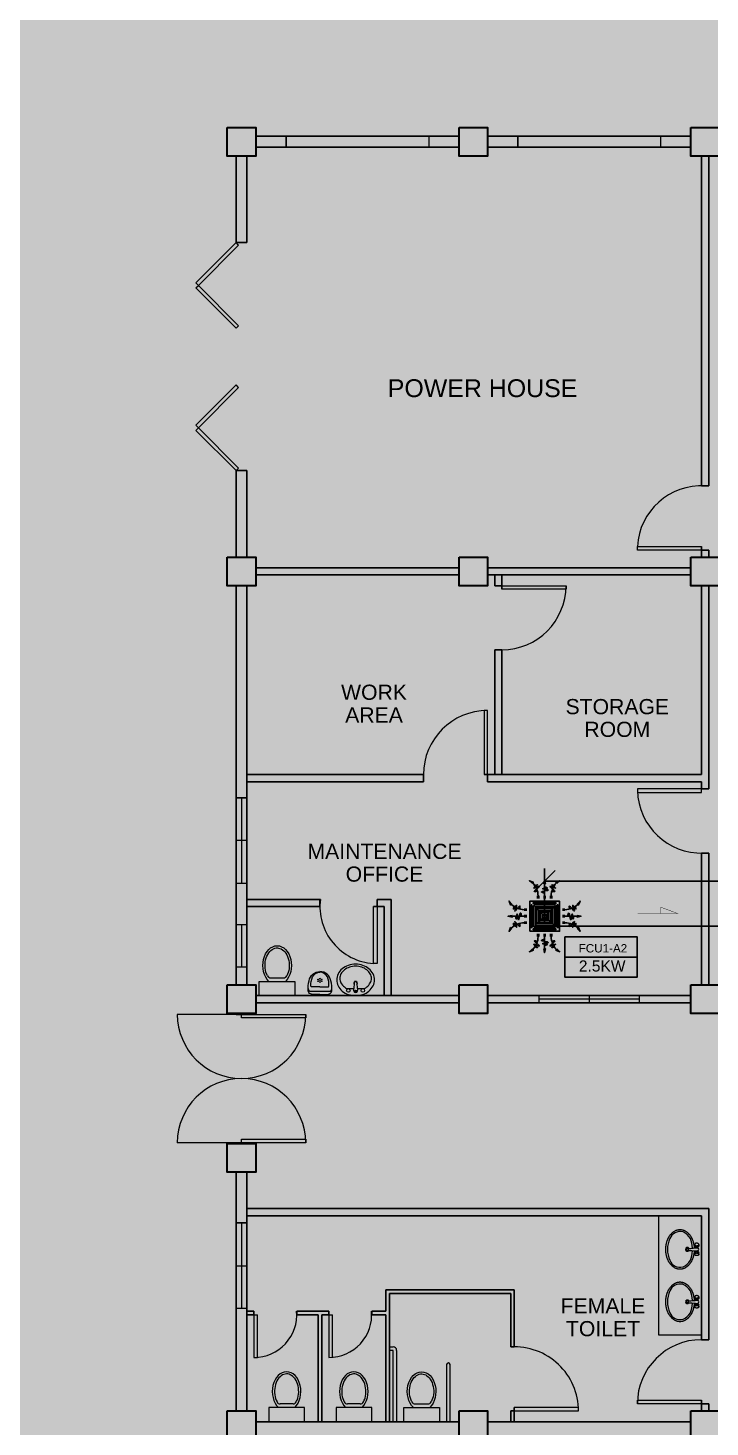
# Model space of a CAD drawing. Header units: millimetres. Extents: x -60 to 576, y -39 to 287.
# Drawn here: x 128.92 to 138.48, y 126.54 to 146.16 of the extents above; entities that cross this region are included whole.
import ezdxf

# ---------------------------------------------------------------- set-up
doc = ezdxf.new("R2010")
doc.units = ezdxf.units.MM
doc.header["$MEASUREMENT"] = 0
doc.linetypes.add('HIDDEN2', pattern=[0.1875, 0.125, -0.0625])
for name, color, linetype in [('AIR', 7, 'Continuous'), ('AIR-00', 7, 'Continuous'), ('AIR-01', 7, 'Continuous'), ('AIR-02', 7, 'Continuous'), ('AIR-04', 7, 'Continuous'), ('DRAIN PIPE', 7, 'Continuous'), ('fcu drain', 7, 'Continuous'), ('label', 7, 'Continuous'), ('Legends', 7, 'Continuous'), ('M-AC-TEXT', 7, 'Continuous')]:
    doc.layers.add(name, color=color, linetype=linetype)
doc.styles.add('ar-dim-axis', font='romans.shx', dxfattribs={"width": 0.8})
doc.styles.add('OIP FONT', font='GOTHIC.TTF', dxfattribs={"height": 150})
doc.styles.get("Standard").update_dxf_attribs({"font": 'arial.ttf'})
doc.styles.add('SWISSLT175', font='swissl.ttf', dxfattribs={"height": 0.175})
doc.dimstyles.new('ar-dim-axis', dxfattribs={"dimtxt": 350, "dimasz": 250, "dimexe": 75, "dimexo": 75, "dimgap": 200, "dimtad": 1, "dimdec": 0, "dimzin": 12, "dimdsep": 46, "dimtxsty": 'ar-dim-axis', "dimblk": 'ARCHTICK', "dimcen": 120, "dimclrd": 11, "dimclre": 8, "dimclrt": 4, "dimadec": 0, "dimazin": 3, "dimtm": 1, "dimtfac": 1, "dimtdec": 0, "dimtix": 1, "dimtmove": 2, "dimatfit": 3, "dimldrblk": 'ARCHTICK', "dimfxl": 1, "dimtolj": 1, "dimtzin": 0, "dimarcsym": 1})
doc.dimstyles.new('Copy of dimension', dxfattribs={"dimtxt": 0.3, "dimasz": 0.3, "dimexe": 0.18, "dimexo": 0.0625, "dimgap": 0.09, "dimtad": 0, "dimzin": 0, "dimdsep": 46, "dimtxsty": 'Standard', "dimblk": 'OBLIQUE', "dimcen": 0.09, "dimclrd": 256, "dimclre": 256, "dimclrt": 256, "dimadec": 0, "dimazin": 0, "dimtfac": 1, "dimtofl": 0, "dimtmove": 0, "dimatfit": 3, "dimldrblk": 'OBLIQUE', "dimfxl": 1, "dimtolj": 1, "dimtzin": 0, "dimarcsym": 0})

# ---------------------------------------------------------------- blocks, each defined once
blk = doc.blocks.new('FCU-13000P (CASSETTE SPLIT)')
at = {"layer": 'AIR-00', "ltscale": 3}
for p, q in [((0, 0.523), (0, 1)), ((-0.193, 0.558), (-0.193, 0.487)), ((-0.162, 0.558), (-0.162, 0.487)), ((-0.016, 0.558), (-0.016, 0.487)), ((0.016, 0.558), (0.016, 0.487)), ((0.162, 0.558), (0.162, 0.487)), ((0.193, 0.558), (0.193, 0.487)), ((-0.523, 0), (-1, 0)), ((-0.558, 0.193), (-0.487, 0.193)), ((-0.558, 0.162), (-0.487, 0.162)), ((-0.558, 0.016), (-0.487, 0.016)), ((0.558, 0.193), (0.487, 0.193)), ((0.558, 0.162), (0.487, 0.162)), ((0.558, 0.016), (0.487, 0.016)), ((0.523, 0), (1, 0)), ((-0.558, -0.016), (-0.487, -0.016)), ((-0.558, -0.162), (-0.487, -0.162)), ((-0.558, -0.193), (-0.487, -0.193)), ((0.558, -0.016), (0.487, -0.016)), ((0.558, -0.162), (0.487, -0.162)), ((0.558, -0.193), (0.487, -0.193)), ((-0.193, -0.558), (-0.193, -0.487)), ((-0.162, -0.558), (-0.162, -0.487)), ((-0.016, -0.558), (-0.016, -0.487)), ((0, -0.523), (0, -1)), ((0.016, -0.558), (0.016, -0.487)), ((0.162, -0.558), (0.162, -0.487)), ((0.193, -0.558), (0.193, -0.487))]:
    blk.add_line(p, q, dxfattribs=at)
at = {"layer": 'AIR-00'}
for p, q in [((0.295, -0.295), (-0.295, 0.295)), ((0.295, 0.295), (-0.295, -0.295))]:
    blk.add_line(p, q, dxfattribs=at)
at = {"layer": 'AIR-00', "ltscale": 3}
for points in [[(-0.335, 0.895), (-0.311, 0.932), (-0.416, 0.973)], [(-0.022, 0.89), (0.022, 0.89), (0, 1)], [(0.335, 0.895), (0.311, 0.932), (0.416, 0.973)], [(-0.895, 0.335), (-0.932, 0.311), (-0.973, 0.416)], [(0.895, 0.335), (0.932, 0.311), (0.973, 0.416)], [(-0.89, 0.022), (-0.89, -0.022), (-1, 0)], [(0.89, 0.022), (0.89, -0.022), (1, 0)], [(-0.895, -0.335), (-0.932, -0.311), (-0.973, -0.416)], [(0.895, -0.335), (0.932, -0.311), (0.973, -0.416)], [(-0.335, -0.895), (-0.311, -0.932), (-0.416, -0.973)], [(-0.022, -0.89), (0.022, -0.89), (0, -1)], [(0.335, -0.895), (0.311, -0.932), (0.416, -0.973)]]:
    blk.add_lwpolyline(points, close=True, dxfattribs=at)
at = {"layer": 'AIR-00'}
for points in [[(-0.323, 0.914, -0.171809), (-0.178, 0.558), (-0.178, 0.522)], [(0.323, 0.914, 0.171809), (0.178, 0.558), (0.178, 0.522)], [(-0.914, 0.323, 0.171809), (-0.558, 0.178), (-0.522, 0.178)], [(0.914, 0.323, -0.171809), (0.558, 0.178), (0.522, 0.178)], [(-0.914, -0.323, -0.171809), (-0.558, -0.178), (-0.522, -0.178)], [(0.914, -0.323, 0.171809), (0.558, -0.178), (0.522, -0.178)], [(-0.323, -0.914, 0.171809), (-0.178, -0.558), (-0.178, -0.522)], [(0.323, -0.914, -0.171809), (0.178, -0.558), (0.178, -0.522)]]:
    blk.add_lwpolyline(points, format="xyb", dxfattribs=at)
for points in [[(-0.26, -0.26), (0.26, -0.26), (0.26, 0.26), (-0.26, 0.26)], [(-0.21, -0.21), (0.21, -0.21), (0.21, 0.21), (-0.21, 0.21)], [(-0.16, -0.16), (0.16, -0.16), (0.16, 0.16), (-0.16, 0.16)], [(-0.11, -0.11), (0.11, -0.11), (0.11, 0.11), (-0.11, 0.11)], [(-0.06, -0.06), (0.06, -0.06), (0.06, 0.06), (-0.06, 0.06)]]:
    blk.add_lwpolyline(points, close=True, dxfattribs=at)
at = {"layer": 'AIR-00', "ltscale": 3}
for points in [[(-0.268, 0.84), (-0.231, 0.852), (-0.134, 0.882), (-0.422, 0.704), (0.005, 0.903), (-0.358, 0.645), (-0.239, 0.678), (-0.199, 0.69)], [(0.268, 0.84), (0.231, 0.852), (0.134, 0.882), (0.422, 0.704), (-0.005, 0.903), (0.358, 0.645), (0.239, 0.678), (0.199, 0.69)], [(-0.84, 0.268), (-0.852, 0.231), (-0.882, 0.134), (-0.704, 0.422), (-0.903, -0.005), (-0.645, 0.358), (-0.678, 0.239), (-0.69, 0.199)], [(0.84, 0.268), (0.852, 0.231), (0.882, 0.134), (0.704, 0.422), (0.903, -0.005), (0.645, 0.358), (0.678, 0.239), (0.69, 0.199)], [(-0.84, -0.268), (-0.852, -0.231), (-0.882, -0.134), (-0.704, -0.422), (-0.903, 0.005), (-0.645, -0.358), (-0.678, -0.239), (-0.69, -0.199)], [(0.84, -0.268), (0.852, -0.231), (0.882, -0.134), (0.704, -0.422), (0.903, 0.005), (0.645, -0.358), (0.678, -0.239), (0.69, -0.199)], [(-0.268, -0.84), (-0.231, -0.852), (-0.134, -0.882), (-0.422, -0.704), (0.005, -0.903), (-0.358, -0.645), (-0.239, -0.678), (-0.199, -0.69)], [(0.268, -0.84), (0.231, -0.852), (0.134, -0.882), (0.422, -0.704), (-0.005, -0.903), (0.358, -0.645), (0.239, -0.678), (0.199, -0.69)]]:
    blk.add_open_spline(points, degree=3, knots=[0.0032834, 0.0032834, 0.0032834, 0.0032834, 0.0712567, 0.1924075, 0.3347111, 0.5062145, 0.5813292, 0.5813292, 0.5813292, 0.5813292], dxfattribs=at)
for points in [[(0, 0.8), (0.077, 0.776), (-0.058, 0.755), (0.098, 0.718), (-0.087, 0.663), (0, 0.631)], [(-0.8, 0), (-0.776, -0.077), (-0.755, 0.058), (-0.718, -0.098), (-0.663, 0.087), (-0.631, 0)], [(0.8, 0), (0.776, -0.077), (0.755, 0.058), (0.718, -0.098), (0.663, 0.087), (0.631, 0)], [(0, -0.8), (0.077, -0.776), (-0.058, -0.755), (0.098, -0.718), (-0.087, -0.663), (0, -0.631)]]:
    blk.add_spline(points, degree=3, dxfattribs=at)
for points in [[(-0.416, 0.973), (-0.335, 0.895), (-0.311, 0.932)], [(0, 1), (-0.022, 0.89), (0.022, 0.89)], [(0.416, 0.973), (0.335, 0.895), (0.311, 0.932)], [(-0.973, 0.416), (-0.895, 0.335), (-0.932, 0.311)], [(0.973, 0.416), (0.895, 0.335), (0.932, 0.311)], [(-1, 0), (-0.89, 0.022), (-0.89, -0.022)], [(1, 0), (0.89, 0.022), (0.89, -0.022)], [(-0.973, -0.416), (-0.895, -0.335), (-0.932, -0.311)], [(0.973, -0.416), (0.895, -0.335), (0.932, -0.311)], [(-0.416, -0.973), (-0.335, -0.895), (-0.311, -0.932)], [(0, -1), (-0.022, -0.89), (0.022, -0.89)], [(0.416, -0.973), (0.335, -0.895), (0.311, -0.932)]]:
    blk.add_solid(points, dxfattribs=at)
at = {"layer": 'AIR-01'}
for points in [[(-0.373, 0.31), (-0.348, 0.31), (-0.348, -0.31), (-0.373, -0.31)], [(-0.31, 0.372), (0.31, 0.372), (0.31, 0.348), (-0.31, 0.348)], [(0.372, 0.31), (0.348, 0.31), (0.348, -0.31), (0.372, -0.31)], [(-0.31, -0.373), (0.31, -0.373), (0.31, -0.348), (-0.31, -0.348)]]:
    blk.add_lwpolyline(points, close=True, dxfattribs=at)
at = {"layer": 'AIR-02'}
blk.add_lwpolyline([(-0.26, -0.31), (0.26, -0.31, 0.414214), (0.31, -0.26), (0.31, 0.26, 0.414214), (0.26, 0.31), (-0.26, 0.31, 0.414214), (-0.31, 0.26), (-0.31, -0.26, 0.414214)], format="xyb", close=True, dxfattribs=at)
at = {"layer": 'AIR-04'}
blk.add_lwpolyline([(-0.41, -0.41), (0.41, -0.41), (0.41, 0.41), (-0.41, 0.41)], close=True, dxfattribs=at)
blk = doc.blocks.new('_ARCHTICK')
at = {"color": 0, "linetype": 'ByBlock', "const_width": 0.15}
blk.add_lwpolyline([(-0.5, -0.5), (0.5, 0.5)], dxfattribs=at)
blk = doc.blocks.new('_Oblique')
at = {"color": 0, "linetype": 'ByBlock', "lineweight": -2}
blk.add_line((-0.5, -0.5), (0.5, 0.5), dxfattribs=at)
blk = doc.blocks.new('*D9')
at = {"lineweight": -2, "transparency": 16777216}
for p, q in [((136.159, 133.625), (136.159, 134.373)), ((148.898, 133.625), (148.898, 134.373)), ((136.159, 134.193), (141.945, 134.193)), ((148.898, 134.193), (143.111, 134.193))]:
    blk.add_line(p, q, dxfattribs=at)
at = {"layer": 'Defpoints', "color": 0, "transparency": 16777216}
for p in [(148.898, 134.193), (136.159, 133.562), (148.898, 133.562)]:
    blk.add_point(p, dxfattribs=at)
at = {"lineweight": -2, "transparency": 16777216, "xscale": 0.3, "yscale": 0.3, "zscale": 0.3, "rotation": 180}
blk.add_blockref('_Oblique', (136.159, 134.193), dxfattribs=at)
at = {"lineweight": -2, "transparency": 16777216, "xscale": 0.3, "yscale": 0.3, "zscale": 0.3}
blk.add_blockref('_Oblique', (148.898, 134.193), dxfattribs=at)
at = {"transparency": 16777216, "insert": (142.528, 134.193), "char_height": 0.3, "attachment_point": 5}
blk.add_mtext('\\A1;12.75', dxfattribs=at)

msp = doc.modelspace()

# ---------------------------------------------------------------- linework, layer by layer
at = {"color": 8, "lineweight": 25}
for p, q in [((134.959, 144.64), (132.109, 144.64)), ((138.209, 144.64), (135.359, 144.64)), ((134.959, 144.49), (132.109, 144.49)), ((138.209, 144.49), (135.359, 144.49)), ((131.834, 144.363), (131.834, 143.151)), ((131.834, 144.363), (131.834, 143.151)), ((131.984, 144.363), (131.984, 143.151)), ((138.359, 139.738), (138.359, 144.363)), ((138.459, 139.738), (138.459, 144.363)), ((131.834, 143.151), (131.984, 143.151)), ((131.834, 139.951), (131.834, 138.738)), ((131.834, 139.951), (131.834, 138.738)), ((131.834, 139.951), (131.984, 139.951)), ((131.984, 139.951), (131.984, 138.738)), ((138.359, 138.738), (138.359, 138.888)), ((138.459, 138.838), (138.359, 138.838)), ((138.459, 138.738), (138.459, 138.838)), ((134.959, 138.588), (132.109, 138.588)), ((138.209, 138.588), (135.359, 138.588)), ((131.834, 138.338), (131.834, 132.738)), ((131.984, 138.338), (131.984, 132.738)), ((134.959, 138.488), (132.109, 138.488)), ((138.209, 138.488), (135.359, 138.488)), ((135.459, 138.488), (135.559, 138.488)), ((135.459, 138.338), (135.459, 138.488)), ((135.459, 138.488), (135.459, 138.338)), ((135.459, 138.338), (135.559, 138.338)), ((135.559, 138.488), (135.559, 138.288)), ((138.359, 135.688), (138.359, 138.338)), ((138.459, 135.488), (138.459, 138.338)), ((135.459, 135.688), (135.459, 137.438)), ((135.459, 137.438), (135.559, 137.438)), ((135.559, 137.438), (135.559, 135.688)), ((134.459, 135.688), (131.984, 135.688)), ((134.459, 135.588), (131.984, 135.588)), ((134.459, 135.688), (134.459, 135.588)), ((138.359, 135.688), (135.309, 135.688)), ((135.359, 135.688), (135.459, 135.688)), ((135.359, 135.588), (135.359, 135.688)), ((138.359, 135.588), (135.359, 135.588)), ((138.359, 135.488), (138.359, 135.588)), ((138.359, 135.488), (138.459, 135.488)), ((138.359, 132.738), (138.359, 134.588)), ((138.459, 134.588), (138.359, 134.588)), ((138.459, 132.738), (138.459, 134.588)), ((133.015, 133.938), (131.984, 133.938)), ((133.009, 133.838), (131.984, 133.838)), ((133.009, 133.938), (133.009, 133.838)), ((133.909, 133.838), (133.759, 133.838)), ((134.008, 133.938), (133.809, 133.938)), ((133.809, 133.838), (133.809, 133.938)), ((133.909, 133.838), (133.809, 133.838)), ((133.909, 132.588), (133.909, 133.838)), ((134.009, 132.588), (134.008, 133.938)), ((132.109, 132.588), (134.959, 132.588)), ((132.109, 132.488), (134.959, 132.488)), ((135.359, 132.588), (138.209, 132.588)), ((135.359, 132.488), (138.209, 132.488)), ((131.834, 132.338), (131.834, 132.326)), ((131.834, 132.326), (131.984, 132.326)), ((131.984, 132.338), (131.984, 132.326)), ((131.984, 130.526), (131.834, 130.526)), ((131.834, 130.513), (131.834, 130.526)), ((131.984, 130.513), (131.984, 130.526)), ((131.834, 130.113), (131.834, 126.763)), ((131.984, 130.113), (131.834, 130.113)), ((131.984, 130.113), (131.984, 126.763)), ((138.459, 129.601), (131.984, 129.601)), ((138.459, 127.763), (138.459, 129.601)), ((138.359, 129.501), (131.984, 129.501)), ((138.359, 127.763), (138.359, 129.501)), ((133.934, 128.163), (133.934, 128.463)), ((133.934, 128.463), (133.984, 128.463)), ((135.734, 128.463), (133.984, 128.463)), ((135.684, 128.413), (133.984, 128.413)), ((133.984, 128.413), (133.984, 128.113)), ((135.684, 127.662), (135.684, 128.413)), ((135.734, 127.663), (135.734, 128.463)), ((132.084, 128.163), (131.984, 128.163)), ((131.984, 128.163), (132.084, 128.163)), ((132.084, 128.163), (132.084, 128.113)), ((132.984, 128.163), (132.684, 128.163)), ((132.684, 128.113), (132.684, 128.163)), ((133.134, 128.163), (132.984, 128.163)), ((133.134, 128.113), (133.134, 128.163)), ((133.934, 128.163), (133.734, 128.163)), ((133.734, 128.163), (133.734, 128.113)), ((132.084, 128.113), (131.984, 128.113)), ((132.984, 128.113), (132.682, 128.113)), ((132.984, 126.613), (132.984, 128.113)), ((133.034, 126.613), (133.034, 128.113)), ((133.134, 128.113), (133.034, 128.113)), ((133.034, 128.113), (133.134, 128.113)), ((133.934, 128.113), (133.734, 128.113)), ((133.934, 126.613), (133.934, 128.113)), ((133.984, 126.613), (133.984, 128.113)), ((138.359, 127.763), (138.459, 127.763)), ((135.734, 127.663), (135.684, 127.663)), ((135.684, 126.613), (135.684, 126.763)), ((135.684, 126.763), (135.734, 126.763)), ((135.734, 126.613), (135.734, 126.813)), ((138.359, 126.763), (138.359, 126.913)), ((138.459, 126.863), (138.359, 126.863)), ((138.459, 126.763), (138.459, 126.863)), ((132.109, 126.613), (134.959, 126.613)), ((133.034, 126.613), (133.934, 126.613)), ((133.034, 126.613), (133.934, 126.613)), ((135.359, 126.613), (138.209, 126.613))]:
    msp.add_line(p, q, dxfattribs=at)
at = {"color": 8, "lineweight": 9}
for p, q in [((132.534, 144.64), (132.534, 144.49)), ((134.534, 144.64), (134.534, 144.49)), ((136.784, 144.64), (135.784, 144.64)), ((135.784, 144.64), (135.784, 144.49)), ((136.784, 144.64), (137.784, 144.64)), ((137.784, 144.64), (137.784, 144.49)), ((131.984, 135.363), (131.834, 135.363)), ((131.909, 135.363), (131.909, 134.163)), ((131.984, 134.763), (131.984, 135.363)), ((131.984, 134.763), (131.834, 134.763)), ((131.984, 134.763), (131.984, 134.163)), ((131.984, 134.163), (131.834, 134.163)), ((131.834, 132.988), (131.834, 133.588)), ((131.834, 133.588), (131.984, 133.588)), ((131.909, 133.588), (131.909, 132.988)), ((131.984, 132.988), (131.834, 132.988)), ((132.318, 132.838), (132.499, 132.838)), ((132.159, 132.588), (132.159, 132.788)), ((132.159, 132.788), (132.659, 132.788)), ((132.659, 132.788), (132.659, 132.588)), ((132.877, 132.65), (133.141, 132.65)), ((133.494, 132.786), (133.481, 132.664)), ((133.523, 132.786), (133.537, 132.664)), ((132.659, 132.588), (132.159, 132.588)), ((136.084, 132.488), (136.084, 132.588)), ((137.484, 132.538), (136.084, 132.538)), ((137.484, 132.488), (136.084, 132.488)), ((136.784, 132.588), (137.484, 132.588)), ((136.784, 132.588), (136.784, 132.488)), ((137.484, 132.588), (137.484, 132.488)), ((131.984, 129.401), (131.834, 129.401)), ((131.909, 129.401), (131.909, 128.201)), ((138.177, 129.039), (138.167, 129.043)), ((138.177, 129.019), (138.167, 129.015)), ((138.168, 129.043), (138.268, 129.049)), ((138.168, 129.015), (138.268, 129.009)), ((138.177, 129.039), (138.273, 129.05)), ((138.177, 129.019), (138.273, 129.008)), ((138.263, 129.098), (138.263, 129.076)), ((138.271, 129.082), (138.263, 129.095)), ((138.271, 129.064), (138.263, 129.076)), ((138.271, 128.994), (138.263, 128.982)), ((138.263, 128.96), (138.263, 128.982)), ((138.271, 128.976), (138.263, 128.963)), ((138.271, 129.082), (138.292, 129.078)), ((138.271, 129.082), (138.271, 129.064)), ((138.271, 129.064), (138.292, 129.06)), ((138.271, 128.994), (138.292, 128.998)), ((138.271, 128.976), (138.271, 128.994)), ((138.271, 128.976), (138.292, 128.98)), ((138.273, 129.05), (138.309, 129.051)), ((138.273, 129.008), (138.309, 129.007)), ((138.278, 129.061), (138.278, 129.057)), ((138.278, 128.997), (138.278, 129.001)), ((138.312, 129.082), (138.292, 129.078)), ((138.292, 129.06), (138.292, 129.078)), ((138.312, 129.064), (138.292, 129.06)), ((138.292, 128.998), (138.292, 128.98)), ((138.312, 128.994), (138.292, 128.998)), ((138.312, 128.976), (138.292, 128.98)), ((138.306, 129.061), (138.306, 129.057)), ((138.306, 128.997), (138.306, 129.001)), ((138.312, 129.082), (138.321, 129.095)), ((138.312, 129.082), (138.312, 129.064)), ((138.312, 129.064), (138.321, 129.076)), ((138.312, 128.994), (138.321, 128.982)), ((138.312, 128.976), (138.312, 128.994)), ((138.312, 128.976), (138.321, 128.963)), ((138.321, 129.098), (138.321, 129.076)), ((138.321, 128.96), (138.321, 128.982)), ((131.834, 128.801), (131.984, 128.801)), ((138.263, 128.363), (138.263, 128.341)), ((138.271, 128.347), (138.263, 128.36)), ((138.271, 128.329), (138.263, 128.341)), ((138.271, 128.347), (138.292, 128.343)), ((138.271, 128.347), (138.271, 128.329)), ((138.271, 128.329), (138.292, 128.325)), ((138.278, 128.326), (138.278, 128.322)), ((138.312, 128.347), (138.292, 128.343)), ((138.292, 128.325), (138.292, 128.343)), ((138.312, 128.329), (138.292, 128.325)), ((138.306, 128.326), (138.306, 128.322)), ((138.312, 128.347), (138.321, 128.36)), ((138.312, 128.347), (138.312, 128.329)), ((138.312, 128.329), (138.321, 128.341)), ((138.321, 128.363), (138.321, 128.341)), ((131.984, 128.201), (131.834, 128.201)), ((138.177, 128.304), (138.167, 128.308)), ((138.177, 128.284), (138.167, 128.28)), ((138.168, 128.308), (138.268, 128.314)), ((138.168, 128.28), (138.268, 128.274)), ((138.177, 128.304), (138.273, 128.315)), ((138.177, 128.284), (138.273, 128.273)), ((138.271, 128.259), (138.263, 128.247)), ((138.263, 128.225), (138.263, 128.247)), ((138.271, 128.241), (138.263, 128.228)), ((138.271, 128.259), (138.292, 128.263)), ((138.271, 128.241), (138.271, 128.259)), ((138.271, 128.241), (138.292, 128.245)), ((138.273, 128.315), (138.309, 128.316)), ((138.273, 128.273), (138.309, 128.272)), ((138.278, 128.262), (138.278, 128.266)), ((138.292, 128.263), (138.292, 128.245)), ((138.312, 128.259), (138.292, 128.263)), ((138.312, 128.241), (138.292, 128.245)), ((138.306, 128.262), (138.306, 128.266)), ((138.312, 128.241), (138.312, 128.259)), ((138.312, 128.259), (138.321, 128.247)), ((138.312, 128.241), (138.321, 128.228)), ((138.321, 128.225), (138.321, 128.247)), ((133.984, 127.613), (133.984, 127.663)), ((133.984, 127.663), (134.034, 127.663)), ((134.034, 127.613), (133.984, 127.613)), ((134.034, 127.313), (134.034, 127.613)), ((134.084, 127.613), (134.084, 126.613)), ((134.784, 127.413), (134.784, 126.613)), ((134.834, 127.313), (134.834, 127.413)), ((134.034, 126.613), (134.034, 127.313)), ((134.834, 126.613), (134.834, 127.313)), ((132.291, 126.813), (132.291, 126.613)), ((132.791, 126.813), (132.291, 126.813)), ((132.632, 126.863), (132.451, 126.863)), ((132.791, 126.613), (132.791, 126.813)), ((133.234, 126.813), (133.234, 126.613)), ((133.734, 126.813), (133.234, 126.813)), ((133.574, 126.863), (133.393, 126.863)), ((133.734, 126.613), (133.734, 126.813)), ((134.184, 126.613), (134.184, 126.813)), ((134.184, 126.813), (134.684, 126.813)), ((134.343, 126.863), (134.524, 126.863)), ((134.684, 126.813), (134.684, 126.613)), ((132.291, 126.613), (132.791, 126.613)), ((133.234, 126.613), (133.734, 126.613)), ((133.984, 126.613), (134.034, 126.613)), ((134.684, 126.613), (134.184, 126.613)), ((134.784, 126.613), (134.834, 126.613))]:
    msp.add_line(p, q, dxfattribs=at)
at = {"color": 8, "lineweight": -2}
for p, q in [((138.359, 139.738), (138.459, 139.738)), ((133.015, 133.938), (133.009, 133.938)), ((135.359, 126.613), (135.684, 126.613))]:
    msp.add_line(p, q, dxfattribs=at)
at = {"color": 8, "lineweight": 13}
for p, q in [((137.459, 138.888), (138.359, 138.888)), ((137.459, 138.838), (137.459, 138.888)), ((138.359, 138.838), (137.459, 138.838)), ((135.559, 138.338), (136.459, 138.338)), ((136.459, 138.338), (136.459, 138.288)), ((136.459, 138.288), (135.559, 138.288)), ((135.309, 136.588), (135.309, 135.688)), ((135.359, 136.588), (135.309, 136.588)), ((135.359, 135.688), (135.359, 136.588)), ((137.459, 135.488), (137.459, 135.438)), ((138.359, 135.488), (137.459, 135.488)), ((137.459, 135.438), (138.359, 135.438)), ((138.359, 135.438), (138.359, 135.488)), ((133.759, 133.038), (133.759, 133.838)), ((133.809, 133.838), (133.809, 133.038)), ((133.809, 133.038), (133.759, 133.038)), ((131.909, 132.326), (131.009, 132.326)), ((131.909, 132.326), (132.809, 132.326)), ((131.909, 132.276), (131.909, 132.326)), ((132.809, 132.276), (131.909, 132.276)), ((132.809, 132.326), (132.809, 132.276)), ((131.909, 130.526), (131.009, 130.526)), ((131.909, 130.576), (132.809, 130.576)), ((131.909, 130.526), (131.909, 130.576)), ((132.809, 130.526), (131.909, 130.526)), ((132.809, 130.576), (132.809, 130.526)), ((132.084, 128.113), (132.084, 127.513)), ((132.084, 128.113), (132.134, 128.113)), ((132.134, 127.513), (132.134, 128.113)), ((132.682, 128.113), (132.684, 128.113)), ((133.134, 128.113), (133.134, 127.513)), ((133.134, 128.113), (133.184, 128.113)), ((133.184, 127.513), (133.184, 128.113)), ((132.084, 127.513), (132.134, 127.513)), ((135.734, 126.763), (135.734, 126.813)), ((136.634, 126.813), (135.734, 126.813)), ((135.734, 126.763), (136.634, 126.763)), ((136.634, 126.763), (136.634, 126.813)), ((137.459, 126.913), (138.359, 126.913)), ((137.459, 126.863), (137.459, 126.913)), ((138.359, 126.863), (137.459, 126.863))]:
    msp.add_line(p, q, dxfattribs=at)
at = {"color": 8, "lineweight": 35}
for points in [[(131.709, 144.763), (132.109, 144.763), (132.109, 144.363), (131.709, 144.363)], [(134.959, 144.763), (135.359, 144.763), (135.359, 144.363), (134.959, 144.363)], [(138.209, 144.763), (138.609, 144.763), (138.609, 144.363), (138.209, 144.363)], [(131.709, 138.738), (132.109, 138.738), (132.109, 138.338), (131.709, 138.338)], [(134.959, 138.738), (135.359, 138.738), (135.359, 138.338), (134.959, 138.338)], [(138.209, 138.738), (138.609, 138.738), (138.609, 138.338), (138.209, 138.338)], [(131.709, 132.738), (132.109, 132.738), (132.109, 132.338), (131.709, 132.338)], [(134.959, 132.738), (135.359, 132.738), (135.359, 132.338), (134.959, 132.338)], [(138.209, 132.738), (138.609, 132.738), (138.609, 132.338), (138.209, 132.338)], [(131.709, 130.513), (132.109, 130.513), (132.109, 130.113), (131.709, 130.113)], [(131.709, 126.763), (132.109, 126.763), (132.109, 126.363), (131.709, 126.363)], [(134.959, 126.763), (135.359, 126.763), (135.359, 126.363), (134.959, 126.363)], [(138.209, 126.763), (138.609, 126.763), (138.609, 126.363), (138.209, 126.363)]]:
    msp.add_lwpolyline(points, close=True, dxfattribs=at)
at = {"color": 8, "lineweight": 9}
for points in [[(132.534, 144.64), (134.534, 144.64), (134.534, 144.49), (132.534, 144.49)], [(135.784, 144.64), (137.784, 144.64), (137.784, 144.49), (135.784, 144.49)], [(131.834, 135.363), (131.984, 135.363), (131.984, 134.163), (131.834, 134.163)], [(131.834, 133.588), (131.984, 133.588), (131.984, 132.988), (131.834, 132.988)], [(136.084, 132.588), (137.484, 132.588), (137.484, 132.488), (136.084, 132.488)], [(131.834, 129.401), (131.984, 129.401), (131.984, 128.201), (131.834, 128.201)]]:
    msp.add_lwpolyline(points, close=True, dxfattribs=at)
at = {"color": 8, "lineweight": 13}
for points in [[(131.869, 143.115), (131.834, 143.151), (131.268, 142.585), (131.304, 142.55)], [(131.869, 141.984), (131.834, 141.949), (131.268, 142.514), (131.304, 142.55)], [(131.869, 141.117), (131.834, 141.153), (131.268, 140.587), (131.304, 140.552)], [(131.869, 139.986), (131.834, 139.951), (131.268, 140.516), (131.304, 140.552)]]:
    msp.add_lwpolyline(points, close=True, dxfattribs=at)
at = {"color": 8, "lineweight": 9}
for points in [[(132.905, 132.606, -0.232594), (132.854, 132.63, -0.150533), (132.843, 132.657, -0.085973), (132.856, 132.795, -0.343308), (133.009, 132.928)], [(133.009, 132.71), (132.898, 132.71, -0.398633), (132.883, 132.724, -0.107696), (132.904, 132.851, -0.267529), (133.009, 132.916)], [(133.112, 132.606, 0.232594), (133.164, 132.63, 0.150533), (133.175, 132.657, 0.085973), (133.161, 132.795, 0.343308), (133.009, 132.928)], [(133.009, 132.71), (133.12, 132.71, 0.398633), (133.135, 132.724, 0.107696), (133.114, 132.851, 0.267529), (133.009, 132.916)], [(133.731, 132.83, 0.124838), (133.715, 132.893, 0.105788), (133.666, 132.95, 0.086697), (133.596, 132.987, 0.076776), (133.509, 133, 0.076776), (133.421, 132.987, 0.086697), (133.352, 132.95, 0.105788), (133.302, 132.893, 0.124838), (133.286, 132.83, 0.124838), (133.302, 132.768, 0.105788), (133.352, 132.71, 0.040067), (133.382, 132.69), (133.484, 132.69, 0.040067)], [(133.533, 132.69), (133.635, 132.69, 0.040067), (133.666, 132.71, 0.105788), (133.715, 132.768, 0.124838), (133.731, 132.83, 0.124838)], [(138.276, 129.063, 0.035268), (138.277, 129.062, 0.107165), (138.28, 129.058, 0.077149), (138.285, 129.056, 0.064217), (138.292, 129.056, 0.064217)], [(138.276, 128.995, -0.035268), (138.277, 128.996, -0.107165), (138.28, 129, -0.077149), (138.285, 129.002, -0.064217), (138.292, 129.003, -0.064217)], [(138.278, 129.063, 0.046803), (138.28, 129.061, 0.077149), (138.285, 129.059, 0.064217), (138.292, 129.058, 0.064217), (138.298, 129.059, 0.077149), (138.304, 129.061, 0.046803), (138.306, 129.063, 0.145837)], [(138.278, 129.06, 0.047218), (138.279, 129.059, 0.107177), (138.282, 129.056, 0.077931), (138.286, 129.054, 0.065152), (138.292, 129.054, 0.065152), (138.297, 129.054, 0.077931), (138.302, 129.056, 0.107177), (138.305, 129.059, 0.047218), (138.305, 129.06, 0.144081)], [(138.278, 128.998, -0.047218), (138.279, 128.999, -0.107177), (138.282, 129.002, -0.077931), (138.286, 129.004, -0.065152), (138.292, 129.005, -0.065152), (138.297, 129.004, -0.077931), (138.302, 129.002, -0.107177), (138.305, 128.999, -0.047218), (138.305, 128.998, -0.144081)], [(138.278, 128.996, -0.046803), (138.28, 128.997, -0.077149), (138.285, 128.999, -0.064217), (138.292, 129, -0.064217), (138.298, 128.999, -0.077149), (138.304, 128.997, -0.046803), (138.306, 128.996, -0.145837)], [(138.292, 129.056, 0.064217), (138.298, 129.056, 0.077149), (138.303, 129.058, 0.107165), (138.307, 129.062, 0.035268), (138.307, 129.063, 0.145837)], [(138.292, 129.003, -0.064217), (138.298, 129.002, -0.077149), (138.303, 129, -0.107165), (138.307, 128.996, -0.035268), (138.307, 128.995, -0.145837)], [(138.276, 128.328, 0.035268), (138.277, 128.327, 0.107165), (138.28, 128.323, 0.077149), (138.285, 128.321, 0.064217), (138.292, 128.32, 0.064217)], [(138.278, 128.328, 0.046803), (138.28, 128.326, 0.077149), (138.285, 128.324, 0.064217), (138.292, 128.323, 0.064217), (138.298, 128.324, 0.077149), (138.304, 128.326, 0.046803), (138.306, 128.328, 0.145837)], [(138.278, 128.325, 0.047218), (138.279, 128.324, 0.107177), (138.282, 128.321, 0.077931), (138.286, 128.319, 0.065152), (138.292, 128.318, 0.065152), (138.297, 128.319, 0.077931), (138.302, 128.321, 0.107177), (138.305, 128.324, 0.047218), (138.305, 128.325, 0.144081)], [(138.292, 128.32, 0.064217), (138.298, 128.321, 0.077149), (138.303, 128.323, 0.107165), (138.307, 128.327, 0.035268), (138.307, 128.328, 0.145837)], [(138.276, 128.26, -0.035268), (138.277, 128.261, -0.107165), (138.28, 128.265, -0.077149), (138.285, 128.267, -0.064217), (138.292, 128.268, -0.064217)], [(138.278, 128.263, -0.047218), (138.279, 128.264, -0.107177), (138.282, 128.267, -0.077931), (138.286, 128.269, -0.065152), (138.292, 128.269, -0.065152), (138.297, 128.269, -0.077931), (138.302, 128.267, -0.107177), (138.305, 128.264, -0.047218), (138.305, 128.263, -0.144081)], [(138.278, 128.26, -0.046803), (138.28, 128.262, -0.077149), (138.285, 128.264, -0.064217), (138.292, 128.265, -0.064217), (138.298, 128.264, -0.077149), (138.304, 128.262, -0.046803), (138.306, 128.26, -0.145837)], [(138.292, 128.268, -0.064217), (138.298, 128.267, -0.077149), (138.303, 128.265, -0.107165), (138.307, 128.261, -0.035268), (138.307, 128.26, -0.145837)]]:
    msp.add_lwpolyline(points, format="xyb", dxfattribs=at)
for points in [[(133.774, 132.809, 0.11576), (133.754, 132.892, 0.104047), (133.696, 132.965, 0.090875), (133.612, 133.013, 0.083344), (133.509, 133.03, 0.083344), (133.405, 133.013, 0.090875), (133.321, 132.965, 0.104047), (133.263, 132.892, 0.11576), (133.244, 132.809, 0.11576), (133.263, 132.727, 0.104047), (133.321, 132.653, 0.090875), (133.405, 132.605, 0.083344), (133.509, 132.588, 0.083344), (133.612, 132.605, 0.090875), (133.696, 132.653, 0.104047), (133.754, 132.727, 0.11576)], [(138.263, 129.098, 0.145837), (138.265, 129.091, 0.107165), (138.271, 129.085, 0.077149), (138.28, 129.081, 0.064217), (138.292, 129.079, 0.064217), (138.303, 129.081, 0.077149), (138.312, 129.085, 0.107165), (138.319, 129.091, 0.145837), (138.321, 129.098, 0.145837), (138.319, 129.104, 0.107165), (138.312, 129.111, 0.077149), (138.303, 129.115, 0.064217), (138.292, 129.116, 0.064217), (138.28, 129.115, 0.077149), (138.271, 129.111, 0.107165), (138.265, 129.104, 0.145837)], [(138.263, 128.96, -0.145837), (138.265, 128.967, -0.107165), (138.271, 128.973, -0.077149), (138.28, 128.977, -0.064217), (138.292, 128.979, -0.064217), (138.303, 128.977, -0.077149), (138.312, 128.973, -0.107165), (138.319, 128.967, -0.145837), (138.321, 128.96, -0.145837), (138.319, 128.954, -0.107165), (138.312, 128.947, -0.077149), (138.303, 128.943, -0.064217), (138.292, 128.942, -0.064217), (138.28, 128.943, -0.077149), (138.271, 128.947, -0.107165), (138.265, 128.954, -0.145837)], [(138.263, 128.363, 0.145837), (138.265, 128.356, 0.107165), (138.271, 128.35, 0.077149), (138.28, 128.346, 0.064217), (138.292, 128.344, 0.064217), (138.303, 128.346, 0.077149), (138.312, 128.35, 0.107165), (138.319, 128.356, 0.145837), (138.321, 128.363, 0.145837), (138.319, 128.369, 0.107165), (138.312, 128.376, 0.077149), (138.303, 128.38, 0.064217), (138.292, 128.381, 0.064217), (138.28, 128.38, 0.077149), (138.271, 128.376, 0.107165), (138.265, 128.369, 0.145837)], [(138.263, 128.225, -0.145837), (138.265, 128.232, -0.107165), (138.271, 128.238, -0.077149), (138.28, 128.242, -0.064217), (138.292, 128.244, -0.064217), (138.303, 128.242, -0.077149), (138.312, 128.238, -0.107165), (138.319, 128.232, -0.145837), (138.321, 128.225, -0.145837), (138.319, 128.219, -0.107165), (138.312, 128.212, -0.077149), (138.303, 128.208, -0.064217), (138.292, 128.207, -0.064217), (138.28, 128.208, -0.077149), (138.271, 128.212, -0.107165), (138.265, 128.219, -0.145837)]]:
    msp.add_lwpolyline(points, format="xyb", close=True, dxfattribs=at)
for points in [[(133.009, 132.606), (132.905, 132.606)], [(132.905, 132.606), (132.905, 132.588), (133.009, 132.588)], [(133.009, 132.606), (133.112, 132.606)], [(133.112, 132.606), (133.112, 132.588), (133.009, 132.588)]]:
    msp.add_lwpolyline(points, dxfattribs=at)
at = {"color": 8, "lineweight": 9, "ltscale": 0.4}
msp.add_lwpolyline([(138.359, 129.501), (138.359, 127.825), (137.759, 127.825), (137.759, 129.501)], close=True, dxfattribs=at)
at = {"color": 8, "lineweight": 9}
for centre, radius in [((132.984, 132.815), 0.004), ((132.984, 132.79), 0.004), ((133.009, 132.828), 0.004), ((133.009, 132.803), 0.004), ((133.009, 132.778), 0.004), ((133.034, 132.815), 0.004), ((133.034, 132.79), 0.004), ((133.407, 132.661), 0.0255), ((133.509, 132.655), 0.0095), ((133.61, 132.661), 0.0255)]:
    msp.add_circle(centre, radius, dxfattribs=at)
at = {"color": 8, "lineweight": 13}
for centre, radius, start, end in [((138.359, 138.838), 0.901, 86.8202, 176.8202), ((135.559, 138.338), 0.9, 270, 0), ((135.359, 135.688), 0.9, 90, 180), ((138.359, 135.488), 0.9, 181.5911, 271.5911), ((133.809, 133.838), 0.8, 172.8192, 266.4167), ((131.909, 132.326), 0.9, 180, 0), ((131.909, 130.526), 0.9, 0, 180), ((132.084, 128.113), 0.6, 270, 4.7802), ((133.134, 128.113), 0.6, 270, 4.7802), ((138.359, 126.863), 0.9, 90, 180), ((135.734, 126.763), 0.9, 0, 93.1847)]:
    msp.add_arc(centre, radius, start, end, dxfattribs=at)
at = {"color": 8, "lineweight": 9}
for centre, radius, start, end in [((132.318, 132.888), 0.05, 208.1501, 270), ((132.499, 132.888), 0.05, 270, 331.9916), ((132.877, 132.685), 0.035, 177.3223, 270), ((133.141, 132.685), 0.035, 270, 2.6777), ((133.509, 132.661), 0.028, 173.7545, 6.2455), ((133.509, 132.763), 0.025, 126.3068, 221.2022), ((133.509, 132.692), 0.0948, 81.2026, 98.7974), ((133.509, 132.763), 0.025, 71.3793, 108.6207), ((133.509, 132.763), 0.025, 318.7978, 53.6932), ((138.247, 129.035), 0.365, 156.2843, 180.9643), ((138.06, 129.119), 0.16, 76.0896, 156.8606), ((138.022, 129.084), 0.205, 28.3968, 67.909), ((137.868, 129.035), 0.365, 2.4433, 23.7157), ((138.247, 129.023), 0.365, 179.0357, 203.7157), ((138.162, 129.029), 0.0263, 37.887, 321.8359), ((138.162, 129.029), 0.0213, 46.6981, 313.0677), ((138.192, 129.029), 0.028, 150.6121, 209.3879), ((138.168, 129.042), 0.001, 93.5159, 150.6121), ((138.168, 129.016), 0.001, 209.3879, 266.4841), ((138.187, 129.029), 0.0147, 140.2813, 219.7187), ((138.178, 129.037), 0.002, 96.5175, 140.2813), ((138.178, 129.021), 0.002, 219.7187, 263.4825), ((137.868, 129.023), 0.365, 336.2843, 357.5567), ((138.27, 129.057), 0.00756, 276.5175, 0), ((138.27, 129.001), 0.00756, 0, 83.4825), ((138.313, 129.057), 0.00756, 180, 232.6816), ((138.313, 129.001), 0.00756, 127.3184, 180), ((138.292, 129.029), 0.028, 307.3184, 52.6816), ((138.06, 128.939), 0.16, 203.1394, 283.9104), ((138.022, 128.974), 0.205, 292.091, 331.6032), ((138.06, 128.384), 0.16, 76.0896, 156.8606), ((138.022, 128.349), 0.205, 28.3968, 67.909), ((138.247, 128.3), 0.365, 156.2843, 180.9643), ((137.868, 128.3), 0.365, 2.4433, 23.7157), ((138.247, 128.288), 0.365, 179.0357, 203.7157), ((138.06, 128.204), 0.16, 203.1394, 283.9104), ((138.022, 128.239), 0.205, 292.091, 331.6032), ((138.162, 128.294), 0.0263, 38.1641, 322.113), ((138.162, 128.294), 0.0213, 46.9323, 313.3019), ((138.192, 128.294), 0.028, 150.6121, 209.3879), ((138.168, 128.307), 0.001, 93.5159, 150.6121), ((138.168, 128.281), 0.001, 209.3879, 266.4841), ((138.187, 128.294), 0.0147, 140.2813, 219.7187), ((138.178, 128.302), 0.002, 96.5175, 140.2813), ((138.178, 128.286), 0.002, 219.7187, 263.4825), ((137.868, 128.288), 0.365, 336.2843, 357.5567), ((138.27, 128.322), 0.00756, 276.5175, 0), ((138.27, 128.266), 0.00756, 0, 83.4825), ((138.313, 128.322), 0.00756, 180, 232.6816), ((138.313, 128.266), 0.00756, 127.3184, 180), ((138.292, 128.294), 0.028, 307.3184, 52.6816), ((134.034, 127.613), 0.05, 0, 90), ((134.809, 127.413), 0.025, 0, 180), ((132.451, 126.913), 0.05, 208.0084, 270), ((132.632, 126.913), 0.05, 270, 331.8499), ((133.393, 126.913), 0.05, 208.0084, 270), ((133.574, 126.913), 0.05, 270, 331.8499), ((134.343, 126.913), 0.05, 208.1501, 270), ((134.524, 126.913), 0.05, 270, 331.9916)]:
    msp.add_arc(centre, radius, start, end, dxfattribs=at)
at = {"color": 8, "linetype": 'HIDDEN2', "lineweight": 9}
for centre, radius, start, end in [((138.22, 129.029), 0.367, 162.8606, 180), ((138.14, 129.054), 0.283, 143.3314, 162.8606), ((138.089, 129.091), 0.22, 119.0892, 143.3314), ((138.057, 129.149), 0.154, 90, 119.0892), ((138.057, 129.149), 0.154, 60.9108, 90), ((138.025, 129.091), 0.22, 36.6686, 60.9108), ((137.974, 129.054), 0.283, 17.1394, 36.6686), ((137.894, 129.029), 0.367, 3.119, 17.1394), ((138.22, 129.029), 0.367, 180, 197.1394), ((138.14, 129.004), 0.283, 197.1394, 216.6686), ((137.974, 129.004), 0.283, 323.3314, 342.8606), ((137.894, 129.029), 0.367, 342.8606, 356.881), ((138.089, 128.967), 0.22, 216.6686, 240.9108), ((138.057, 128.909), 0.154, 240.9108, 270), ((138.057, 128.909), 0.154, 270, 299.0892), ((138.025, 128.967), 0.22, 299.0892, 323.3314), ((138.089, 128.356), 0.22, 119.0892, 143.3314), ((138.057, 128.414), 0.154, 90, 119.0892), ((138.057, 128.414), 0.154, 60.9108, 90), ((138.025, 128.356), 0.22, 36.6686, 60.9108), ((138.22, 128.294), 0.367, 162.8606, 180), ((138.14, 128.319), 0.283, 143.3314, 162.8606), ((137.974, 128.319), 0.283, 17.1394, 36.6686), ((137.894, 128.294), 0.367, 3.119, 17.1394), ((138.22, 128.294), 0.367, 180, 197.1394), ((138.14, 128.269), 0.283, 197.1394, 216.6686), ((137.974, 128.269), 0.283, 323.3314, 342.8606), ((137.894, 128.294), 0.367, 342.8606, 356.881), ((138.089, 128.232), 0.22, 216.6686, 240.9108), ((138.057, 128.174), 0.154, 240.9108, 270), ((138.057, 128.174), 0.154, 270, 299.0892), ((138.025, 128.232), 0.22, 299.0892, 323.3314)]:
    msp.add_arc(centre, radius, start, end, dxfattribs=at)
at = {"color": 8, "lineweight": 9, "extrusion": (0, 0, -1)}
for centre in [(132.409, 133.013), (134.434, 127.038)]:
    msp.add_ellipse(centre, major_axis=(0, -0.275), ratio=0.727273, start_param=0.612555, end_param=5.670631, dxfattribs=at)
at = {"color": 8, "lineweight": 9}
for centre in [(132.541, 127.038), (133.484, 127.038)]:
    msp.add_ellipse(centre, major_axis=(0, -0.275), ratio=0.727273, start_param=0.612555, end_param=5.670631, dxfattribs=at)
for points in [[(132.274, 132.865), (132.265, 132.881), (132.258, 132.899), (132.231, 132.99), (132.236, 133.077), (132.294, 133.209), (132.344, 133.25), (132.442, 133.264), (132.494, 133.238), (132.568, 133.127), (132.586, 133.043), (132.571, 132.929), (132.559, 132.894), (132.543, 132.865)], [(132.676, 126.89), (132.685, 126.906), (132.692, 126.924), (132.719, 127.015), (132.714, 127.102), (132.656, 127.234), (132.606, 127.275), (132.508, 127.289), (132.456, 127.263), (132.382, 127.152), (132.364, 127.068), (132.38, 126.954), (132.391, 126.919), (132.407, 126.89)], [(133.619, 126.89), (133.627, 126.906), (133.635, 126.924), (133.662, 127.015), (133.656, 127.102), (133.599, 127.234), (133.549, 127.275), (133.451, 127.289), (133.398, 127.263), (133.324, 127.152), (133.306, 127.068), (133.322, 126.954), (133.334, 126.919), (133.349, 126.89)], [(134.299, 126.89), (134.29, 126.906), (134.283, 126.924), (134.256, 127.015), (134.261, 127.102), (134.319, 127.234), (134.369, 127.275), (134.467, 127.289), (134.519, 127.263), (134.593, 127.152), (134.611, 127.068), (134.596, 126.954), (134.584, 126.919), (134.568, 126.89)]]:
    msp.add_open_spline(points, degree=3, knots=[0.937253, 0.937253, 0.937253, 0.937253, 1.185372, 1.185372, 2.113864, 2.113864, 3.042356, 3.042356, 3.970847, 3.970847, 4.899339, 4.899339, 5.346062, 5.346062, 5.346062, 5.346062], dxfattribs=at)
for p in [(133.009, 132.588), (138.359, 129.029), (138.359, 128.294)]:
    msp.add_point(p, dxfattribs=at)
at = {"layer": 'DRAIN PIPE', "color": 7, "linetype": 'Continuous', "const_width": 0.005}
msp.add_lwpolyline([(137.464, 133.74), (138.025, 133.74), (137.79, 133.828), (137.79, 133.74)], dxfattribs=at)
at = {"layer": 'fcu drain', "linetype": 'Continuous'}
msp.add_line((136.159, 133.562), (157.726, 133.562), dxfattribs=at)
at = {"layer": 'Legends', "linetype": 'Continuous', "lineweight": 25}
msp.add_line((136.443, 133.13), (137.455, 133.13), dxfattribs=at)
at = {"layer": 'Legends'}
msp.add_lwpolyline([(136.443, 133.414), (137.455, 133.414), (137.455, 132.846), (136.443, 132.846)], close=True, dxfattribs=at)

# ---------------------------------------------------------------- block references
at = {"layer": 'AIR', "xscale": 0.5113536813550488, "yscale": 0.5113536813550488, "zscale": 0.5113536813550488}
msp.add_blockref('FCU-13000P (CASSETTE SPLIT)', (136.159, 133.702), dxfattribs=at)

# ---------------------------------------------------------------- texts
at = {"layer": 'label', "color": 8, "lineweight": -2, "ltscale": 0.4, "attachment_point": 5, "line_spacing_factor": 0.9, "style": 'SWISSLT175'}
for s, insert, char_height in [('POWER HOUSE', (135.289, 141.106), 0.25), ('WORK\\PAREA', (133.767, 136.684), 0.2125), ('STORAGE\\PROOM', (137.178, 136.481), 0.2125), ('MAINTENANCE\\POFFICE', (133.914, 134.451), 0.2125), ('FEMALE\\PTOILET', (136.977, 128.076), 0.2125)]:
    msp.add_mtext(s, dxfattribs=dict(at, insert=insert, char_height=char_height))
at = {"layer": 'Legends', "linetype": 'Continuous', "lineweight": 25, "attachment_point": 1}
for s, width, insert, char_height in [('FCU1-A2', 0.37214, (136.636, 133.311), 0.117), ('2.5KW', 0.23674, (136.639, 133.082), 0.156)]:
    msp.add_mtext_dynamic_manual_height_columns(s, width=width, gutter_width=1.011, heights=[0], dxfattribs=dict(at, insert=insert, char_height=char_height))

# ---------------------------------------------------------------- dimensions: what is measured, and where the dimension line sits
dim = msp.add_linear_dim(base=(148.898, 134.193), p1=(136.159, 133.562), p2=(148.898, 133.562), text='12.75', dimstyle='Copy of dimension')
dim.commit()
dim.dimension.update_dxf_attribs({"geometry": '*D9', "text_midpoint": (142.528, 134.193)})

# ---------------------------------------------------------------- leaders
at = {"layer": 'M-AC-TEXT', "annotation_type": 0, "has_hookline": 1, "hookline_direction": 1, "text_width": 1.46}
for points in [[(148.895, 142.337), (148.768, 142.585), (148.392, 142.586)], [(169.343, 139.101), (169.216, 139.349), (168.84, 139.35)], [(245.079, 135.54), (244.952, 135.788), (244.576, 135.789)], [(263.872, 127.777), (263.745, 128.025), (263.369, 128.026)], [(166.31, 118.625), (166.183, 118.873), (165.807, 118.875)], [(142.117, 115.788), (141.991, 116.036), (141.615, 116.037)], [(245.08, 106.786), (244.954, 107.034), (244.578, 107.035)], [(273.563, 104.762), (273.437, 105.01), (273.061, 105.011)], [(245.084, 135.482), (244.958, 135.234), (244.582, 135.235)]]:
    msp.add_leader(points, dimstyle='ar-dim-axis', override={"dimtxt": 150, "dimasz": 150, "dimgap": 200, "dimtad": 0, "dimtih": 1, "dimtoh": 1, "dimtxsty": 'OIP FONT', "dimclrd": 256, "dimclre": 256, "dimclrt": 256, "dimfxl": 0.2, "dimfxlon": 1, "dimlwd": 65535, "dimlwe": 65535}, dxfattribs=at)

doc.saveas('drawing.dxf')
